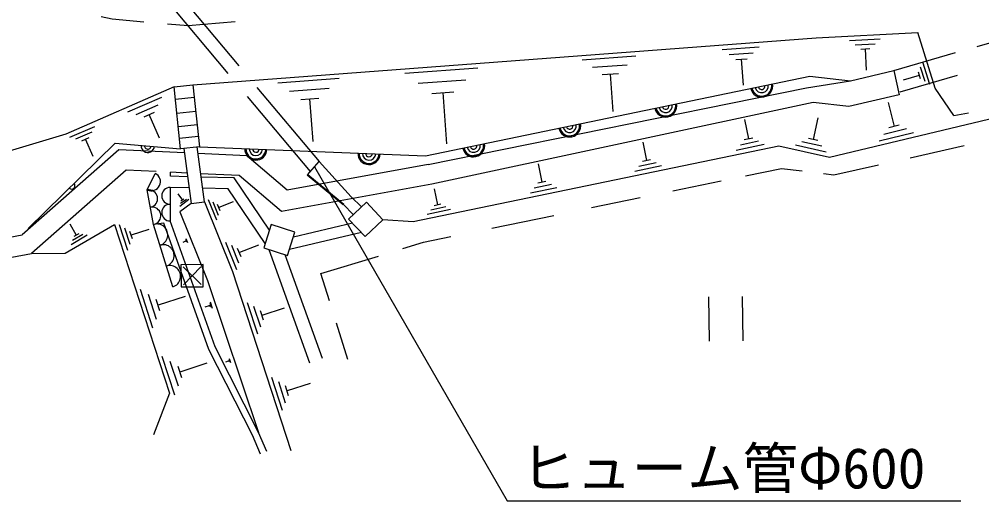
# Model space of a CAD drawing. Units: millimetres, scale not verified. Extents: x -54858845 to -54218845, y -162482687 to -162122687.
# Drawn here: x -54669461 to -54626049, y -162251268 to -162229570 of the extents above; entities that cross this region are included whole.
import ezdxf
from ezdxf.enums import TextEntityAlignment as Align

# ---------------------------------------------------------------- set-up
doc = ezdxf.new("R2010")
doc.units = ezdxf.units.MM
doc.header["$LTSCALE"] = 1000
doc.linetypes.add('CHAIN', pattern=[18.5, 12, -1.5, 3.5, -1.5])
for name, color, linetype, lineweight in [('M-BGD', 7, 'Continuous', 25), ('M-BMK', 2, 'CHAIN', 13), ('M-STR-STR3', 7, 'Continuous', 25), ('M-TTL-FRAM', 2, 'Continuous', 50)]:
    doc.layers.add(name, color=color, linetype=linetype, lineweight=lineweight)
doc.styles.add('ＭＳ ゴシック', font='')
doc.styles.get('ＭＳ ゴシック').set_extended_font_data('MS Gothic')

msp = doc.modelspace()

# ---------------------------------------------------------------- linework, layer by layer
at = {"layer": 'M-BGD'}
for p, q in [((-54662991, -162228512), (-54660051, -162232008)), ((-54662371, -162228316), (-54659556, -162231665)), ((-54665266, -162229573), (-54665763, -162229454)), ((-54663841, -162229697), (-54665266, -162229573)), ((-54661844, -162229871), (-54662773, -162229790)), ((-54659724, -162229680), (-54661844, -162229871)), ((-54626251, -162230793), (-54622974, -162229843)), ((-54661627, -162232523), (-54633519, -162230410)), ((-54633519, -162230410), (-54628932, -162230160)), ((-54628151, -162232676), (-54628932, -162230160)), ((-54637759, -162230937), (-54636091, -162230807)), ((-54632014, -162230526), (-54630635, -162230449)), ((-54631761, -162230723), (-54630862, -162230672)), ((-54644064, -162231405), (-54641646, -162231225)), ((-54637446, -162231163), (-54636357, -162231080)), ((-54631509, -162230920), (-54631099, -162230895)), ((-54631247, -162231867), (-54631299, -162230907)), ((-54630011, -162231882), (-54627227, -162231075)), ((-54643610, -162231730), (-54642041, -162231620)), ((-54637134, -162231390), (-54636634, -162231353)), ((-54636799, -162232535), (-54636884, -162231366)), ((-54628819, -162231707), (-54628611, -162232364)), ((-54628722, -162231485), (-54628409, -162232502)), ((-54652077, -162232005), (-54648780, -162231764)), ((-54651133, -162235720), (-54633807, -162232134)), ((-54643166, -162232064), (-54642436, -162232015)), ((-54642675, -162233728), (-54642796, -162232040)), ((-54633807, -162232134), (-54631971, -162232340)), ((-54631971, -162232340), (-54630011, -162231882)), ((-54630011, -162231882), (-54629778, -162232981)), ((-54629733, -162232843), (-54627137, -162232091)), ((-54629582, -162232306), (-54628864, -162232087)), ((-54628916, -162231938), (-54628822, -162232237)), ((-54662472, -162232611), (-54661627, -162232523)), ((-54661627, -162232523), (-54661338, -162235315)), ((-54657792, -162232435), (-54655035, -162232231)), ((-54651461, -162232457), (-54649313, -162232300)), ((-54633952, -162232662), (-54631971, -162232340)), ((-54662472, -162232611), (-54667355, -162234744)), ((-54662184, -162235403), (-54662472, -162232611)), ((-54658738, -162232638), (-54655932, -162235975)), ((-54657278, -162232809), (-54655489, -162232677)), ((-54651017, -162236110), (-54633952, -162232662)), ((-54650846, -162232909), (-54649857, -162232837)), ((-54650178, -162235181), (-54650346, -162232873)), ((-54629778, -162232981), (-54632042, -162233505)), ((-54627314, -162233901), (-54628151, -162232676)), ((-54664557, -162233739), (-54663035, -162233080)), ((-54664185, -162233855), (-54663200, -162233422)), ((-54661567, -162233097), (-54662413, -162233185)), ((-54659174, -162233052), (-54656333, -162236430)), ((-54656763, -162233193), (-54655944, -162233123)), ((-54656209, -162235086), (-54656353, -162233158)), ((-54633645, -162233326), (-54650855, -162236995)), ((-54632042, -162233505), (-54633645, -162233326)), ((-54630269, -162233315), (-54630006, -162234402)), ((-54663824, -162233970), (-54663366, -162233764)), ((-54663132, -162234932), (-54663595, -162233867)), ((-54661503, -162233725), (-54662348, -162233813)), ((-54627314, -162233901), (-54626648, -162233782)), ((-54636750, -162234085), (-54636569, -162234963)), ((-54633441, -162234014), (-54633659, -162234987)), ((-54624927, -162233895), (-54632920, -162235801)), ((-54667355, -162234744), (-54670213, -162235601)), ((-54667183, -162234882), (-54666059, -162234398)), ((-54666912, -162234958), (-54666175, -162234649)), ((-54661440, -162234335), (-54662285, -162234422)), ((-54629122, -162234691), (-54630678, -162235060)), ((-54629444, -162234515), (-54630461, -162234757)), ((-54629776, -162234349), (-54630245, -162234464)), ((-54669057, -162238997), (-54665142, -162235147)), ((-54666641, -162235045), (-54666302, -162234901)), ((-54666132, -162235759), (-54666471, -162234973)), ((-54665142, -162235147), (-54662184, -162235403)), ((-54661386, -162234852), (-54662232, -162234939)), ((-54641338, -162235102), (-54641168, -162235940)), ((-54636118, -162235067), (-54636936, -162235237)), ((-54636380, -162234930), (-54636759, -162235005)), ((-54633255, -162235292), (-54634157, -162235093)), ((-54633448, -162235034), (-54633869, -162234939)), ((-54664963, -162235456), (-54669322, -162239282)), ((-54662012, -162235595), (-54664963, -162235456)), ((-54661338, -162235315), (-54662184, -162235403)), ((-54662040, -162235388), (-54661703, -162237873)), ((-54661109, -162237793), (-54661443, -162235326)), ((-54661338, -162235315), (-54651133, -162235720)), ((-54635195, -162235289), (-54651690, -162238705)), ((-54635856, -162235214), (-54637123, -162235480)), ((-54632920, -162235801), (-54635195, -162235289)), ((-54633062, -162235559), (-54634446, -162235247)), ((-54629278, -162235810), (-54626846, -162235265)), ((-54659189, -162235729), (-54661402, -162235624)), ((-54657373, -162237276), (-54659189, -162235729)), ((-54656463, -162236578), (-54655932, -162235975)), ((-54655932, -162235975), (-54654484, -162237566)), ((-54640736, -162236044), (-54641514, -162236204)), ((-54640988, -162235908), (-54641347, -162235982)), ((-54664643, -162236372), (-54668915, -162240121)), ((-54663290, -162236436), (-54664643, -162236372)), ((-54661889, -162236502), (-54662645, -162236467)), ((-54662645, -162236645), (-54662645, -162236467)), ((-54651017, -162236110), (-54657373, -162237276)), ((-54646056, -162236090), (-54645886, -162236918)), ((-54640494, -162236182), (-54641692, -162236426)), ((-54636709, -162236631), (-54635075, -162236295)), ((-54635075, -162236295), (-54634149, -162236407)), ((-54632719, -162236580), (-54630706, -162236129)), ((-54663685, -162237262), (-54663328, -162236516)), ((-54661867, -162236666), (-54662645, -162236645)), ((-54659539, -162236613), (-54661280, -162236531)), ((-54659764, -162236723), (-54661259, -162236683)), ((-54658176, -162239068), (-54659764, -162236723)), ((-54657631, -162238239), (-54659539, -162236613)), ((-54645706, -162236886), (-54646065, -162236961)), ((-54639984, -162237305), (-54637805, -162236857)), ((-54633191, -162236523), (-54632719, -162236580)), ((-54663399, -162238816), (-54663685, -162237262)), ((-54662658, -162237145), (-54662652, -162238661)), ((-54661799, -162237168), (-54662658, -162237145)), ((-54660034, -162237216), (-54661191, -162237185)), ((-54658367, -162239677), (-54660034, -162237216)), ((-54650855, -162236995), (-54657631, -162238239)), ((-54650753, -162237209), (-54650594, -162237937)), ((-54645213, -162237160), (-54646400, -162237405)), ((-54645454, -162237023), (-54646233, -162237183)), ((-54662311, -162237432), (-54662097, -162237719)), ((-54661807, -162237695), (-54662224, -162238001)), ((-54661918, -162237687), (-54662195, -162237880)), ((-54662038, -162237678), (-54662166, -162237770)), ((-54660556, -162238630), (-54660927, -162237715)), ((-54654030, -162238029), (-54654484, -162237566)), ((-54643646, -162238059), (-54641461, -162237609)), ((-54661703, -162237873), (-54662221, -162238243)), ((-54661703, -162237873), (-54661109, -162237793)), ((-54661109, -162237793), (-54659837, -162240935)), ((-54661109, -162237793), (-54659837, -162240935)), ((-54660478, -162238409), (-54660716, -162237812)), ((-54660401, -162238198), (-54660515, -162237919)), ((-54659816, -162237801), (-54660453, -162238059)), ((-54654393, -162238372), (-54654841, -162237916)), ((-54653806, -162237818), (-54654606, -162238573)), ((-54653062, -162238607), (-54653806, -162237818)), ((-54650011, -162238149), (-54651058, -162238362)), ((-54650222, -162238022), (-54650901, -162238170)), ((-54650444, -162237905), (-54650753, -162237979)), ((-54662221, -162238243), (-54660965, -162241346)), ((-54654606, -162238573), (-54653861, -162239362)), ((-54653861, -162239362), (-54653062, -162238607)), ((-54651690, -162238705), (-54653062, -162238607)), ((-54648147, -162238985), (-54645354, -162238410)), ((-54667383, -162240112), (-54665167, -162238815)), ((-54667184, -162238792), (-54666888, -162239298)), ((-54665167, -162238815), (-54662687, -162246420)), ((-54664569, -162239990), (-54664944, -162238834)), ((-54664462, -162239728), (-54664702, -162238981)), ((-54663611, -162239038), (-54664408, -162239298)), ((-54662935, -162238761), (-54663399, -162238816)), ((-54662529, -162241626), (-54663399, -162238816)), ((-54660905, -162244450), (-54662935, -162238761)), ((-54660628, -162244331), (-54662652, -162238661)), ((-54658099, -162238824), (-54658428, -162239873)), ((-54657027, -162239160), (-54658099, -162238824)), ((-54654425, -162238765), (-54657098, -162239387)), ((-54681613, -162241567), (-54669322, -162239282)), ((-54666398, -162239302), (-54667123, -162239731)), ((-54666588, -162239265), (-54667055, -162239541)), ((-54666779, -162239237), (-54666997, -162239360)), ((-54664356, -162239467), (-54664470, -162239129)), ((-54661955, -162239497), (-54661904, -162239607)), ((-54661946, -162239457), (-54661873, -162239626)), ((-54657356, -162240210), (-54657027, -162239160)), ((-54654028, -162239186), (-54657271, -162239941)), ((-54651229, -162239620), (-54649997, -162239366)), ((-54662074, -162239609), (-54661954, -162239557)), ((-54661965, -162239538), (-54661944, -162239587)), ((-54659648, -162240859), (-54660143, -162239625)), ((-54659552, -162240568), (-54659872, -162239762)), ((-54659455, -162240277), (-54659610, -162239908)), ((-54658672, -162239747), (-54659528, -162240087)), ((-54658428, -162239873), (-54657356, -162240210)), ((-54658197, -162239946), (-54656370, -162245048)), ((-54652161, -162239905), (-54651229, -162239620)), ((-54681439, -162242450), (-54668915, -162240121)), ((-54668915, -162240121), (-54667383, -162240112)), ((-54657479, -162240171), (-54655805, -162244846)), ((-54655852, -162241034), (-54653262, -162240242)), ((-54661171, -162240623), (-54662171, -162240636)), ((-54662171, -162240636), (-54662159, -162241636)), ((-54662070, -162240734), (-54661260, -162241524)), ((-54661270, -162240725), (-54662060, -162241534)), ((-54661159, -162241623), (-54661171, -162240623)), ((-54659837, -162240935), (-54657216, -162249002)), ((-54655469, -162242255), (-54655852, -162241034)), ((-54662159, -162241636), (-54661159, -162241623)), ((-54660965, -162241346), (-54658665, -162248192)), ((-54663436, -162243486), (-54663997, -162241753)), ((-54663271, -162243094), (-54663635, -162241968)), ((-54661983, -162242058), (-54663199, -162242453)), ((-54638331, -162244076), (-54638356, -162242076)), ((-54636856, -162242058), (-54636831, -162244057)), ((-54663115, -162242712), (-54663282, -162242194)), ((-54661077, -162242537), (-54660878, -162242474)), ((-54660899, -162242435), (-54660868, -162242514)), ((-54660870, -162242364), (-54660807, -162242543)), ((-54660850, -162242304), (-54660757, -162242583)), ((-54658702, -162243767), (-54659170, -162242343)), ((-54658566, -162243446), (-54658877, -162242520)), ((-54658440, -162243124), (-54658585, -162242706)), ((-54657516, -162242593), (-54658513, -162242915)), ((-54654640, -162244897), (-54655152, -162243264)), ((-54658937, -162248319), (-54660905, -162244450)), ((-54658665, -162248192), (-54660628, -162244331)), ((-54662448, -162246504), (-54663010, -162244771)), ((-54662283, -162246112), (-54662647, -162244986)), ((-54661006, -162245076), (-54662211, -162245471)), ((-54660137, -162245005), (-54660017, -162244964)), ((-54660028, -162244944), (-54660007, -162244994)), ((-54660008, -162244904), (-54659967, -162245013)), ((-54659999, -162244864), (-54659936, -162245033)), ((-54662128, -162245730), (-54662294, -162245212)), ((-54657589, -162247204), (-54658068, -162245720)), ((-54657453, -162246872), (-54657755, -162245906)), ((-54656344, -162245978), (-54657380, -162246311)), ((-54662687, -162246420), (-54663402, -162248301)), ((-54657318, -162246541), (-54657453, -162246092)), ((-54658299, -162249045), (-54658665, -162248192)), ((-54658575, -162249163), (-54658937, -162248319))]:
    msp.add_line(p, q, dxfattribs=at)
for centre, radius, start, end in [((-54635973, -162232583), 500, 191.6914, 11.6914), ((-54635973, -162232583), 450, 191.6914, 11.6914), ((-54635973, -162232583), 300, 191.6914, 11.6914), ((-54635973, -162232583), 150, 191.6914, 11.6914), ((-54640304, -162233479), 500, 191.6914, 11.6914), ((-54640304, -162233479), 450, 191.6914, 11.6914), ((-54640304, -162233479), 300, 191.6914, 11.6914), ((-54640304, -162233479), 150, 191.6914, 11.6914), ((-54644636, -162234375), 500, 191.6914, 11.6914), ((-54644636, -162234375), 450, 191.6914, 11.6914), ((-54644636, -162234375), 300, 191.6914, 11.6914), ((-54644636, -162234375), 150, 191.6914, 11.6914), ((-54648967, -162235272), 500, 191.6914, 11.6914), ((-54648967, -162235272), 450, 191.6914, 11.6914), ((-54663663, -162235275), 300, 175.0572, 355.0572), ((-54663663, -162235275), 150, 175.0572, 355.0572), ((-54658787, -162235416), 500, 177.7303, 357.7303), ((-54658787, -162235416), 450, 177.7303, 357.7303), ((-54658787, -162235416), 300, 177.7303, 357.7303), ((-54658787, -162235416), 150, 177.7303, 357.7303), ((-54653684, -162235619), 500, 177.7303, 357.7303), ((-54653684, -162235619), 450, 177.7303, 357.7303), ((-54653684, -162235619), 300, 177.7303, 357.7303), ((-54653684, -162235619), 150, 177.7303, 357.7303), ((-54648967, -162235272), 300, 191.6914, 11.6914), ((-54648967, -162235272), 150, 191.6914, 11.6914), ((-54663507, -162236889), 414, 244.4478, 64.4477), ((-54667099, -162237072), 150, 224.5198, 44.5198), ((-54663614, -162237651), 395, 280.4468, 100.4468), ((-54662657, -162237524), 379, 90.2288, 270.2288), ((-54663470, -162238428), 395, 280.4468, 100.4468), ((-54662654, -162238282), 379, 90.2288, 270.2288), ((-54663254, -162239285), 490, 287.1914, 107.1914), ((-54662964, -162240221), 490, 287.1914, 107.1914), ((-54662674, -162241158), 490, 287.1914, 107.1914)]:
    msp.add_arc(centre, radius, start, end, dxfattribs=at)
at = {"layer": 'M-BMK'}
msp.add_open_spline([(-54726385, -162230647), (-54726350, -162230645), (-54726315, -162230642), (-54726280, -162230639), (-54726245, -162230636), (-54726210, -162230633), (-54726175, -162230631), (-54726140, -162230628), (-54726105, -162230625), (-54726070, -162230622), (-54725946, -162230613), (-54725821, -162230603), (-54725697, -162230593), (-54725573, -162230583), (-54725448, -162230573), (-54725324, -162230564), (-54724919, -162230532), (-54724514, -162230500), (-54724108, -162230468), (-54723703, -162230435), (-54723298, -162230403), (-54722893, -162230371), (-54722488, -162230339), (-54722083, -162230307), (-54721678, -162230275), (-54719081, -162230068), (-54716485, -162229859), (-54713889, -162229648), (-54710045, -162229335), (-54706202, -162229015), (-54702361, -162228673), (-54700286, -162228488), (-54698212, -162228296), (-54696140, -162228081), (-54694386, -162227898), (-54692634, -162227699), (-54690883, -162227493), (-54688440, -162227207), (-54685999, -162226911), (-54683560, -162226595), (-54681311, -162226304), (-54679065, -162225997), (-54676819, -162225686), (-54673919, -162225283), (-54671020, -162224873), (-54668127, -162224427), (-54664792, -162223912), (-54661465, -162223350), (-54658137, -162222790), (-54655666, -162222374), (-54653194, -162221959), (-54650725, -162221529), (-54647025, -162220884), (-54643330, -162220205), (-54639637, -162219514), (-54639022, -162219399), (-54638407, -162219284), (-54637791, -162219168), (-54637176, -162219052), (-54636561, -162218937), (-54635945, -162218820), (-54635330, -162218704), (-54634715, -162218588), (-54634100, -162218472), (-54633565, -162218371), (-54633030, -162218269), (-54632495, -162218168), (-54631960, -162218067), (-54631425, -162217965), (-54630890, -162217864), (-54630355, -162217762), (-54629820, -162217661), (-54629285, -162217559)], degree=3, knots=[0, 0, 0, 0, 1, 1, 1, 2, 2, 2, 3, 3, 3, 4, 4, 4, 5, 5, 5, 6, 6, 6, 7, 7, 7, 8, 8, 8, 9, 9, 9, 10, 10, 10, 11, 11, 11, 12, 12, 12, 13, 13, 13, 14, 14, 14, 15, 15, 15, 16, 16, 16, 17, 17, 17, 18, 18, 18, 19, 19, 19, 20, 20, 20, 21, 21, 21, 22, 22, 22, 23, 23, 23, 24, 24, 24, 24], dxfattribs=at)
at = {"layer": 'M-STR-STR3'}
for p, q in [((-54656142, -162236214), (-54647451, -162251268)), ((-54647451, -162251268), (-54626987, -162251268))]:
    msp.add_line(p, q, dxfattribs=at)
at = {"layer": 'M-TTL-FRAM'}
msp.add_line((-54656463, -162236578), (-54654841, -162237916), dxfattribs=at)

# ---------------------------------------------------------------- texts
at = {"layer": 'M-STR-STR3', "style": 'ＭＳ ゴシック'}
msp.add_text('ヒューム管Φ600', height=1833, rotation=359.979, dxfattribs=at).set_placement((-54646836, -162249794), align=Align.MIDDLE_LEFT)

doc.saveas('drawing.dxf')
